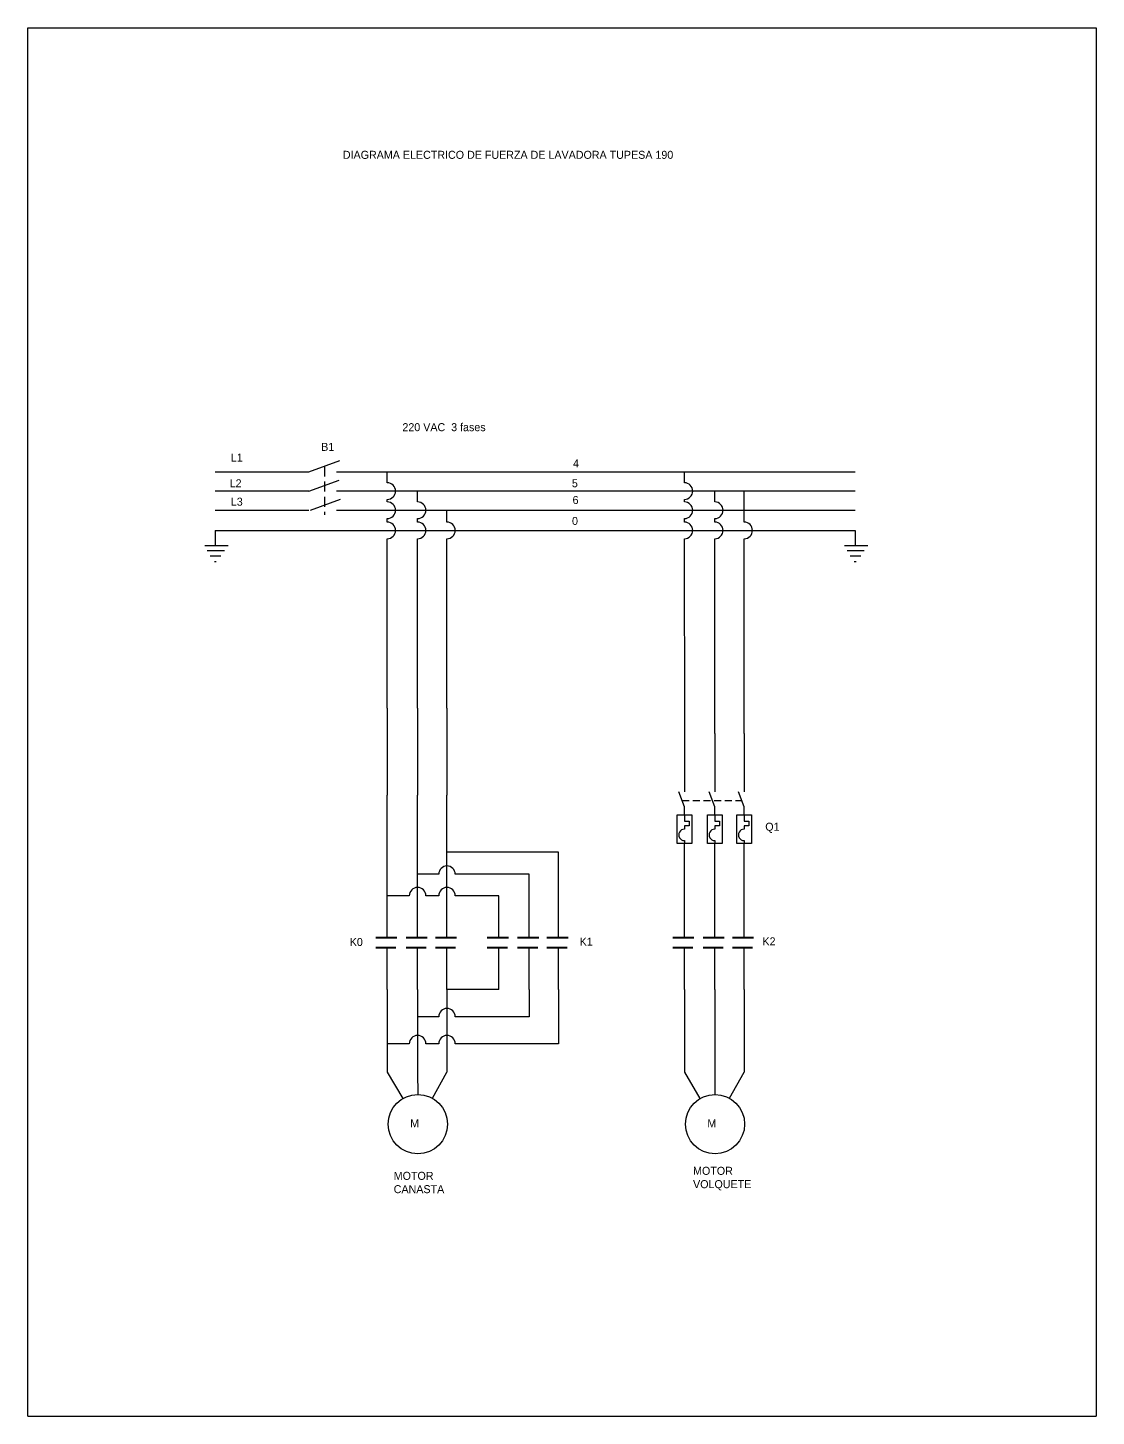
# Model space of a CAD drawing. Header units: millimetres. Extents: x 484 to 5511, y 1144 to 4084.
# Drawn here: x 561.1 to 895.1, y 1149.2 to 1583 of the extents above; entities that cross this region are included whole.
import ezdxf

# ---------------------------------------------------------------- set-up
doc = ezdxf.new("R2010")
doc.units = ezdxf.units.MM
doc.linetypes.add('LÍNEAS_OCULTAS2', pattern=[4.7625, 3.175, -1.5875])
doc.layers.add('Capa1', color=7, linetype='LÍNEAS_OCULTAS2')
doc.layers.add('CONTACTOS', color=7, linetype='Continuous', lineweight=40)

msp = doc.modelspace()

# ---------------------------------------------------------------- linework, layer by layer
for p, q in [((561.069, 1582.953), (895.069, 1582.953)), ((561.069, 1149.158), (561.069, 1582.953)), ((895.069, 1582.953), (895.069, 1149.158)), ((648.973, 1444.215), (658.656, 1447.739)), ((619.674, 1444.215), (648.973, 1444.215)), ((648.973, 1438.215), (658.37, 1441.635)), ((657.58, 1444.215), (819.674, 1444.215)), ((673.454, 1440.81), (673.454, 1444.215)), ((766.341, 1440.81), (766.341, 1444.215)), ((648.973, 1438.215), (619.674, 1438.215)), ((819.674, 1438.215), (657.58, 1438.215)), ((682.938, 1434.81), (682.938, 1438.215)), ((775.824, 1434.81), (775.824, 1438.215)), ((785.003, 1428.505), (785.003, 1438.215)), ((619.674, 1432.215), (648.973, 1432.215)), ((649.403, 1432.231), (658.8, 1435.651)), ((657.58, 1432.215), (819.674, 1432.215)), ((673.454, 1434.81), (673.454, 1435.62)), ((692.116, 1428.505), (692.116, 1432.215)), ((766.341, 1434.81), (766.341, 1435.62)), ((673.454, 1428.505), (673.454, 1429.62)), ((682.938, 1428.505), (682.938, 1429.62)), ((766.341, 1428.505), (766.341, 1429.62)), ((775.824, 1428.505), (775.824, 1429.62)), ((619.674, 1425.91), (819.674, 1425.91)), ((619.674, 1425.91), (619.674, 1421.241)), ((673.454, 1370.376), (673.454, 1423.315)), ((682.938, 1370.376), (682.938, 1423.315)), ((692.116, 1370.376), (692.116, 1423.315)), ((766.495, 1362.455), (766.38, 1423.315)), ((775.824, 1362.455), (775.824, 1423.315)), ((785.003, 1362.455), (785.003, 1423.315)), ((819.674, 1425.91), (819.674, 1421.241)), ((616.393, 1421.241), (623.705, 1421.241)), ((617.165, 1419.653), (622.524, 1419.653)), ((816.393, 1421.241), (823.705, 1421.241)), ((817.165, 1419.653), (822.524, 1419.653)), ((618.119, 1417.928), (621.434, 1417.928)), ((619.436, 1416.204), (619.981, 1416.204)), ((818.119, 1417.928), (821.434, 1417.928)), ((819.436, 1416.204), (819.981, 1416.204)), ((673.454, 1370.376), (673.454, 1343.189)), ((682.938, 1370.376), (682.938, 1343.189)), ((692.116, 1370.376), (692.116, 1343.189)), ((766.495, 1344.211), (766.495, 1362.455)), ((775.978, 1344.211), (775.978, 1362.455)), ((785.157, 1344.211), (785.157, 1362.455)), ((673.454, 1311.791), (673.454, 1343.189)), ((682.938, 1311.791), (682.938, 1343.189)), ((692.116, 1311.791), (692.116, 1343.189)), ((766.328, 1339.559), (764.618, 1344.258)), ((775.811, 1339.559), (774.101, 1344.258)), ((784.99, 1339.559), (783.28, 1344.258)), ((766.326, 1337.087), (766.326, 1335.087)), ((766.328, 1337.059), (766.328, 1339.559)), ((775.809, 1337.087), (775.809, 1335.087)), ((775.811, 1337.059), (775.811, 1339.559)), ((784.988, 1337.087), (784.988, 1335.087)), ((784.99, 1337.059), (784.99, 1339.559)), ((766.326, 1333.587), (766.325, 1332.572)), ((766.326, 1335.087), (767.826, 1335.087)), ((767.826, 1333.587), (766.326, 1333.587)), ((767.826, 1335.087), (767.826, 1333.587)), ((775.809, 1333.587), (775.808, 1332.572)), ((775.809, 1335.087), (777.309, 1335.087)), ((777.309, 1333.587), (775.809, 1333.587)), ((777.309, 1335.087), (777.309, 1333.587)), ((784.988, 1333.587), (784.987, 1332.572)), ((784.988, 1335.087), (786.488, 1335.087)), ((786.488, 1333.587), (784.988, 1333.587)), ((786.488, 1335.087), (786.488, 1333.587)), ((766.341, 1329.016), (766.341, 1328.136)), ((766.341, 1311.791), (766.341, 1328.136)), ((775.824, 1329.016), (775.824, 1328.136)), ((775.824, 1311.791), (775.824, 1328.136)), ((785.003, 1329.016), (785.003, 1328.136)), ((785.003, 1311.791), (785.003, 1328.136)), ((727.003, 1325.372), (692.116, 1325.372)), ((727.003, 1311.791), (727.003, 1325.372)), ((689.521, 1318.479), (682.938, 1318.479)), ((717.825, 1318.479), (694.711, 1318.479)), ((717.825, 1311.791), (717.825, 1318.479)), ((673.454, 1298.632), (673.454, 1311.791)), ((680.343, 1311.791), (673.454, 1311.791)), ((682.938, 1298.632), (682.938, 1311.791)), ((689.521, 1311.791), (685.533, 1311.791)), ((692.116, 1298.632), (692.116, 1311.791)), ((708.341, 1311.791), (694.711, 1311.791)), ((708.341, 1298.632), (708.341, 1311.791)), ((717.825, 1298.632), (717.825, 1311.791)), ((727.003, 1298.632), (727.003, 1311.791)), ((766.341, 1298.632), (766.341, 1311.791)), ((775.824, 1298.632), (775.824, 1311.791)), ((785.003, 1298.632), (785.003, 1311.791)), ((673.454, 1282.469), (673.454, 1295.628)), ((682.938, 1282.469), (682.938, 1295.628)), ((692.116, 1282.469), (692.116, 1295.628)), ((708.341, 1282.469), (708.341, 1295.628)), ((717.825, 1282.469), (717.825, 1295.628)), ((727.003, 1282.469), (727.003, 1295.628)), ((766.341, 1282.469), (766.341, 1295.628)), ((775.824, 1282.469), (775.824, 1295.628)), ((785.003, 1282.469), (785.003, 1295.628)), ((673.454, 1282.469), (673.454, 1256.602)), ((682.938, 1282.469), (682.938, 1256.602)), ((692.116, 1282.469), (692.116, 1256.602)), ((708.341, 1282.469), (692.116, 1282.469)), ((717.825, 1282.469), (717.825, 1273.976)), ((727.003, 1282.469), (727.003, 1265.515)), ((766.341, 1282.469), (766.341, 1256.602)), ((775.824, 1282.469), (775.824, 1256.602)), ((785.003, 1282.469), (785.003, 1256.602)), ((689.521, 1273.976), (682.938, 1273.976)), ((717.825, 1273.976), (694.711, 1273.976)), ((680.343, 1265.515), (673.454, 1265.515)), ((689.521, 1265.515), (685.533, 1265.515)), ((727.003, 1265.515), (694.711, 1265.515)), ((673.454, 1256.602), (678.305, 1248.394)), ((682.938, 1256.602), (682.97, 1249.681)), ((687.552, 1248.492), (692.116, 1256.602)), ((766.341, 1256.602), (771.192, 1248.394)), ((775.824, 1256.602), (775.857, 1249.681)), ((780.439, 1248.492), (785.003, 1256.602)), ((561.069, 1149.158), (895.069, 1149.158))]:
    msp.add_line(p, q)
for points in [[(764.046, 1337.087), (768.606, 1337.087), (768.606, 1328.138), (764.046, 1328.138)], [(773.529, 1337.087), (778.089, 1337.087), (778.089, 1328.138), (773.529, 1328.138)], [(782.708, 1337.087), (787.268, 1337.087), (787.268, 1328.138), (782.708, 1328.138)]]:
    msp.add_lwpolyline(points, close=True)
for centre in [(683.014, 1240.426), (775.9, 1240.426)]:
    msp.add_circle(centre, 9.255)
for centre, radius, start, end in [((673.454, 1438.215), 2.595, 270, 90), ((766.341, 1438.215), 2.595, 270, 90), ((673.454, 1432.215), 2.595, 270, 90), ((682.938, 1432.215), 2.595, 270, 90), ((766.341, 1432.215), 2.595, 270, 90), ((775.824, 1432.215), 2.595, 270, 90), ((673.454, 1425.91), 2.595, 270, 90), ((682.938, 1425.91), 2.595, 270, 90), ((692.116, 1425.91), 2.595, 270, 90), ((766.341, 1425.91), 2.595, 270, 90), ((775.824, 1425.91), 2.595, 270, 90), ((785.003, 1425.91), 2.595, 270, 90), ((766.336, 1330.796), 1.78, 89.83778, 270.15027), ((775.819, 1330.796), 1.78, 89.83778, 270.15027), ((784.998, 1330.796), 1.78, 89.83778, 270.15027), ((692.116, 1318.479), 2.595, 0, 180), ((682.938, 1311.791), 2.595, 0, 180), ((692.116, 1311.791), 2.595, 0, 180), ((692.116, 1273.976), 2.595, 0, 180), ((682.938, 1265.515), 2.595, 0, 180), ((692.116, 1265.515), 2.595, 0, 180)]:
    msp.add_arc(centre, radius, start, end)
at = {"layer": 'Capa1'}
msp.add_line((653.814, 1445.977), (653.814, 1430.754), dxfattribs=at)
at = {"layer": 'Capa1', "ltscale": 0.7}
msp.add_line((765.617, 1341.513), (784.227, 1341.513), dxfattribs=at)
at = {"layer": 'CONTACTOS'}
for p, q in [((676.424, 1298.635), (669.824, 1298.628)), ((685.908, 1298.635), (679.307, 1298.628)), ((695.086, 1298.635), (688.486, 1298.628)), ((711.311, 1298.635), (704.711, 1298.628)), ((720.795, 1298.635), (714.194, 1298.628)), ((729.973, 1298.635), (723.373, 1298.628)), ((769.311, 1298.635), (762.711, 1298.628)), ((778.794, 1298.635), (772.194, 1298.628)), ((787.973, 1298.635), (781.372, 1298.628)), ((669.824, 1295.628), (676.114, 1295.628)), ((679.307, 1295.628), (685.597, 1295.628)), ((688.486, 1295.628), (694.776, 1295.628)), ((704.711, 1295.628), (711.001, 1295.628)), ((714.194, 1295.628), (720.484, 1295.628)), ((723.373, 1295.628), (729.663, 1295.628)), ((762.711, 1295.628), (769.001, 1295.628)), ((772.194, 1295.628), (778.484, 1295.628)), ((781.372, 1295.628), (787.663, 1295.628))]:
    msp.add_line(p, q, dxfattribs=at)

# ---------------------------------------------------------------- texts
at = {"char_height": 2.5, "attachment_point": 1}
for s, insert, width in [('DIAGRAMA ELECTRICO DE FUERZA DE LAVADORA TUPESA 190', (659.563, 1544.511), 132.79291), ('220 VAC  3 fases ', (678.18, 1459.415), 132.79291), ('B1', (652.806, 1453.273), 7.32654), ('L1', (624.558, 1449.937), 11.51105), ('4', (731.516, 1448.087), 2.98262), ('L2', (624.174, 1441.886), 8.24959), ('5', (731.156, 1441.888), 3.69845), ('L3', (624.548, 1436.135), 6.90663), ('6', (731.374, 1436.673), 2.98262), ('0', (731.202, 1430.109), 2.98262), ('Q1', (791.608, 1334.581), 2.99049), ('K0', (661.725, 1298.583), 2.99049), ('K1', (733.583, 1298.672), 2.99049), ('K2', (790.721, 1298.77), 2.99049), (' M', (679.689, 1241.908), 8.52054), (' M', (772.576, 1241.908), 8.52054), ('MOTOR\\PCANASTA', (675.469, 1225.514), 20.35579), ('MOTOR\\PVOLQUETE', (769.041, 1227.08), 20.35579)]:
    msp.add_mtext(s, dxfattribs=dict(at, insert=insert, width=width))

doc.saveas('drawing.dxf')
